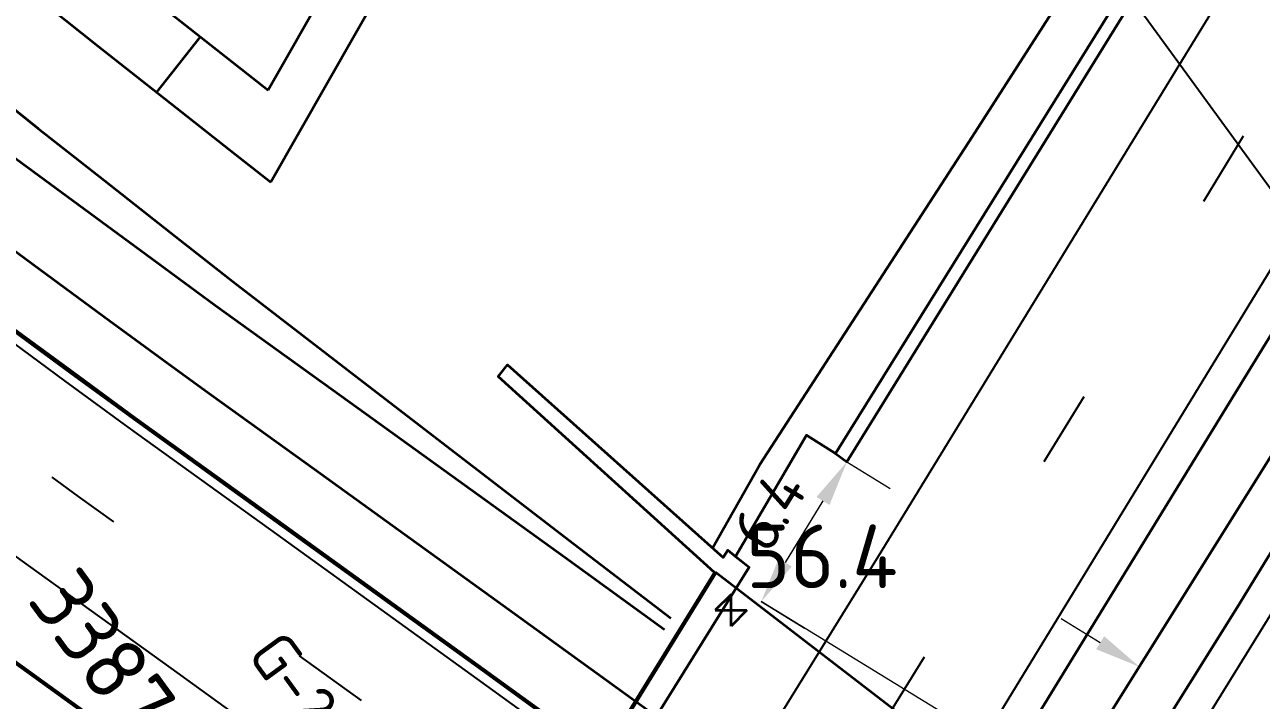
# Model space of a CAD drawing. Header units: metres. Extents: x 134219 to 139080, y 438661 to 444352.
# Drawn here: x 135358.19 to 135406.78, y 443049.85 to 443076.4 of the extents above; entities that cross this region are included whole.
import ezdxf

# ---------------------------------------------------------------- set-up
doc = ezdxf.new("R2010")
doc.units = ezdxf.units.M
doc.linetypes.add('13strp', pattern=[4, 1, -3])
doc.linetypes.add('39strp', pattern=[12, 3, -9])
doc.layers.get('DEFPOINTS').update_dxf_attribs({"color": 193})
for name, color, linetype, lineweight in [('N-WE-KL-ET_LS_OV_ARMATUUR-S', 7, 'Continuous', 25), ('N-WE-KL-ET_LS_OV_ARMATUUR-T18', 1, 'Continuous', 25), ('N-WE-KL-ET_LS_OV_KABEL-G', 10, 'KL-LS-OV-N', 35), ('N-WE-KL-ET_LS_OV_KABEL-M', 7, 'Continuous', 18), ('N-WE-KL-ET_LS_OV_KABEL-T25', 7, 'Continuous', 25), ('Utd-geleiderail-nw', 8, 'glm a2ee v014$0$f2m40080', 35), ('Utd-ondergr-bs', 8, 'Continuous', 35), ('Utd-ondergr-nw', 8, '13strp', 35)]:
    doc.layers.add(name, color=color, linetype=linetype, lineweight=lineweight)
for name, color, linetype in [('N-WE-KL-ET_LS_OV_ARMATUUR-T25', 2, 'Continuous'), ('Utd-weg-bs', 8, 'Continuous'), ('Utd-weg-nw', 8, 'Continuous')]:
    doc.layers.add(name, color=color, linetype=linetype)
doc.styles.add('dtm a2ee v011$0$rtw_iso', font='NLCS-ISO.ttf')
doc.styles.add('ISO18', font='NLCS-ISO.ttf')
doc.styles.add('ISO25', font='NLCS-ISO.ttf')
doc.styles.add('NLCS_18', font='NLCS-ISO.ttf', dxfattribs={"height": 1.799999952316284})
doc.linetypes.add('glm a2ee v014$0$f2m40080', pattern='A,2,-1,[160,RTW.shx,S=0.5,R=0,X=0,Y=0],-1', length=4)
doc.linetypes.add('KL-LS-OV-N', pattern='A,4,-1,[103,NLCS.SHX,S=0.75,R=0,X=0,Y=0],-1,4,-1.5,["0V",Standard,S=1,R=0,X=0,Y=-0.5],-3', length=14.5)
doc.dimstyles.new('NLCS_t18_pijl_Dimension_l3_h1', dxfattribs={"dimtxt": 1.799999952316284, "dimasz": 1.8, "dimexe": 2, "dimexo": 2, "dimgap": 0.7, "dimtad": 1, "dimdec": 1, "dimzin": 0, "dimdsep": 46, "dimtxsty": 'NLCS_18', "dimcen": 2.5, "dimdle": 2, "dimclrd": 256, "dimclre": 256, "dimclrt": 256, "dimadec": 1, "dimazin": 0, "dimtfac": 1, "dimtdec": 1, "dimtofl": 0, "dimtmove": 1, "dimatfit": 0, "dimfxl": 0, "dimtolj": 1, "dimtzin": 0, "dimlwd": 18, "dimlwe": 18, "dimarcsym": 0})

# ---------------------------------------------------------------- blocks, each defined once
blk = doc.blocks.new('SKL-ET_OV_ARMATUUR_HD_NATRIUM_1x250W-SO (3)')
for p, q in [((6.492758620646782, 0), (3.492758620646782, 1.75724137929501)), ((3.492758620646782, -1.75724137929501), (6.492758620646782, 0))]:
    blk.add_line(p, q)
for points in [[(3.492758620646782, 1.75724137929501), (3.492758620646782, -1.75724137929501)], [(0, 1), (0, -1)], [(3.492758620646782, 0), (0, 0)]]:
    blk.add_lwpolyline(points)
at = {"layer": 'N-WE-KL-ET_LS_OV_ARMATUUR-T18', "style": 'ISO18', "flags": 1}
for tag, p in [('TYPE_ARMATUUR', (3.074775890243473, -6.820996952301357)), ('VERMOGEN_LAMP', (3.074775890243473, -10.60550704807974)), ('SPIEGELSTAND', (3.074775890243473, -14.39001714385813)), ('HOOGTE_LICHTMAST', (3.074775890243473, -18.17452723963652)), ('UITLEGGERHOEK', (3.074775890243473, -21.95903733541491)), ('TYPE_LICHTMAST', (3.074775890243473, -25.74354743119329)), ('BOTSVRIENDELIJK', (3.074775890243473, -29.52805752697168)), ('POSITIE_LICHTMAST', (3.074775890243473, -33.31256762275007)), ('KABELAANSLUITNG', (3.074775890243473, -37.09707771852845)), ('VOEDINGSPUNT', (3.074775890243473, -44.66609791008523))]:
    blk.add_attdef(tag, p, '', height=1.8, dxfattribs=at)
at = {"layer": 'N-WE-KL-ET_LS_OV_ARMATUUR-T18', "style": 'ISO18'}
for tag, p in [('FASE-AANSLUITING_1', (3.074775890243473, -40.88158781430684)), ('GROEPSNUMMER', (3.074775890243473, -48.45060800586361))]:
    blk.add_attdef(tag, p, '', height=1.8, dxfattribs=at)
at = {"layer": 'N-WE-KL-ET_LS_OV_ARMATUUR-T25', "style": 'ISO25'}
for tag, p in [('MASTNUMMER', (3.074775890243473, 7.390582596301101)), ('TYPE_SYMBOOL', (3.074775890243473, 3.606072500522714))]:
    blk.add_attdef(tag, p, '', height=2.5, dxfattribs=at)
blk = doc.blocks.new('dtm a2ee v011$0$hecto-flat-100')
at = {"layer": 'Utd-ondergr-bs'}
for p, q in [((0, 0.625), (-0.625, 0)), ((0, -0.625), (0, 0.625)), ((-0.625, 0), (0.625, 0)), ((0.625, 0), (0, -0.625))]:
    blk.add_line(p, q, dxfattribs=at)
blk = doc.blocks.new('*D549')
at = {"layer": 'DEFPOINTS', "color": 0, "transparency": 16777216}
for p in [(135390.503, 443059.2199999999), (135387.1362451507, 443053.7315329727), (135387.1362451508, 443053.7315329727)]:
    blk.add_point(p, dxfattribs=at)
at = {"layer": 'N-WE-KL-ET_LS_OV_KABEL-M', "lineweight": 18, "transparency": 16777216}
for p, q in [((135390.5030000001, 443059.2199999999), (135392.2078071792, 443058.1742311524)), ((135387.1362451508, 443053.7315329727), (135388.8410523299, 443052.6857641252))]:
    blk.add_line(p, q, dxfattribs=at)
at = {"layer": 'N-WE-KL-ET_LS_OV_KABEL-M', "linetype": 'Continuous', "lineweight": 18, "transparency": 16777216}
blk.add_line((135389.5618080375, 443057.6856735387), (135388.0774371135, 443055.2658594338), dxfattribs=at)
at = {"layer": 'N-WE-KL-ET_LS_OV_KABEL-M', "transparency": 16777216}
for points in [[(135389.3060869606, 443057.8425388658), (135389.8175291143, 443057.5288082116), (135390.5030000001, 443059.2199999999)], [(135387.8217160366, 443055.4227247609), (135388.3331581904, 443055.1089941066), (135387.1362451508, 443053.7315329727)]]:
    blk.add_solid(points, dxfattribs=at)
at = {"layer": 'N-WE-KL-ET_LS_OV_KABEL-M', "transparency": 16777216, "insert": (135387.4557768526, 443057.3123815518), "char_height": 1.799999952316284, "attachment_point": 5, "rotation": 58.474067419836324, "style": 'NLCS_18'}
blk.add_mtext('\\A1;6.4', dxfattribs=at)
blk = doc.blocks.new('*D550')
at = {"layer": 'DEFPOINTS', "color": 0, "transparency": 16777216}
for p in [(135401.9894458561, 443051.1720711559), (135404.813874521, 443049.439500138), (135404.8138745208, 443049.4395001379)]:
    blk.add_point(p, dxfattribs=at)
at = {"layer": 'N-WE-KL-ET_LS_OV_KABEL-M', "linetype": 'Continuous', "lineweight": 18, "transparency": 16777216}
for p, q in [((135400.4551193949, 443052.1132631184), (135398.9207929337, 443053.0544550811)), ((135406.348200982, 443048.4983081751), (135407.8825274431, 443047.5571162124))]:
    blk.add_line(p, q, dxfattribs=at)
at = {"layer": 'N-WE-KL-ET_LS_OV_KABEL-M', "lineweight": 18, "transparency": 16777216}
for p, q in [((135401.989445856, 443051.1720711557), (135400.9436770086, 443049.4672639767)), ((135404.8138745208, 443049.4395001379), (135403.7681056734, 443047.7346929588))]:
    blk.add_line(p, q, dxfattribs=at)
at = {"layer": 'N-WE-KL-ET_LS_OV_KABEL-M', "transparency": 16777216}
for points in [[(135400.611984722, 443052.3689841953), (135400.2982540678, 443051.8575420416), (135401.989445856, 443051.1720711557)], [(135406.5050663091, 443048.754029252), (135406.1913356549, 443048.2425870983), (135404.8138745208, 443049.4395001379)]]:
    blk.add_solid(points, dxfattribs=at)
at = {"layer": 'N-WE-KL-ET_LS_OV_KABEL-M', "transparency": 16777216, "insert": (135410.2511497675, 443047.9811926259), "char_height": 1.799999952316284, "attachment_point": 5, "rotation": 328.47406741973566, "style": 'NLCS_18'}
blk.add_mtext('\\A1;3.3', dxfattribs=at)

msp = doc.modelspace()

# ---------------------------------------------------------------- linework, layer by layer
at = {"layer": 'N-WE-KL-ET_LS_OV_KABEL-G', "extrusion": (0.8478762710875621, -0.5301941426747854, 0), "elevation": -120099.0024281353, "flags": 128}
msp.add_lwpolyline([(447503.0132037133, 0), (447434.7513115641, -0.06589519898526185)], dxfattribs=at)
at = {"layer": 'N-WE-KL-ET_LS_OV_KABEL-M'}
msp.add_lwpolyline([(135399.0251441671, 443046.4386025026), (135387.1362451508, 443053.7315329727)], dxfattribs=at)
at = {"layer": 'N-WE-KL-ET_LS_OV_KABEL-T25'}
msp.add_line((135388.8598833137, 443095.0615011702), (135410.6905916292, 443065.0867760506), dxfattribs=at)
at = {"layer": 'Utd-geleiderail-nw', "linetype": 'Continuous', "flags": 128}
msp.add_lwpolyline([(135340.3928161507, 443080.8462400408), (135340.3993523622, 443080.840878118), (135342.9754777577, 443078.7745365938), (135344.4061726395, 443077.6450030843), (135345.5673578424, 443076.7368171962), (135348.1881325644, 443074.7123228908), (135350.8239556741, 443072.7067562349), (135353.4751637245, 443070.7147718176), (135356.1391980436, 443068.7332401403), (135358.8135375192, 443066.7589834037), (135361.4957021989, 443064.7887741377), (135363.9813973359, 443062.9672082935), (135365.5211548014, 443061.857822683), (135369.5739238182, 443058.9378279885), (135377.6871537518, 443053.0831061778), (135385.7911653713, 443047.2117617316), (135393.8804089391, 443041.3142872212), (135401.9481299517, 443035.3814884963), (135409.9857360034, 443029.4064395624)], dxfattribs=at)
at = {"layer": 'Utd-ondergr-bs', "flags": 128}
for points in [[(135417.35, 443107.561), (135415.604, 443104.373), (135416.994, 443103.522), (135403.037, 443080.44), (135390.056, 443059.545), (135388.917, 443060.273), (135386.124, 443055.498), (135386.659, 443055.079), (135374.25, 443035.149), (135373.606, 443035.544), (135370.813, 443031.069), (135371.96, 443030.237), (135361.405, 443013.313), (135361.841, 443013.014), (135345.825, 442987.227), (135327.242, 442958.052), (135308.915, 442929.11), (135290.169, 442900.002)], [(135385.233, 443055.859), (135387.084, 443059.115), (135395.429, 443071.988), (135405.903, 443088.342), (135413.808, 443101.934), (135416.61, 443107.408), (135417.35, 443107.561)], [(135390.056, 443059.545), (135390.503, 443059.22), (135403.105, 443079.605), (135417.296, 443103.234), (135416.994, 443103.522)], [(135427.811, 443098.309), (135413.95, 443075.271), (135396.722, 443047.186), (135384.375, 443027.429), (135377.538, 443015.993), (135366.417, 442998.025), (135353.583, 442977.734), (135341.214, 442958.264), (135329.011, 442939.137), (135317.178, 442920.625), (135302.946, 442898.58), (135287.29, 442874.205), (135274.988, 442855.496), (135259.144, 442831.186), (135245.532, 442810.761), (135227.742, 442783.486), (135212.013, 442760.198), (135196.974, 442737.769), (135179.54, 442712.007)], [(135430.776, 443094.515), (135417.274, 443072.18), (135405.842, 443053.498), (135400.264, 443044.578), (135387.868, 443024.765), (135374.777, 443003.437), (135359.845, 442979.518), (135343.641, 442954.001), (135329.753, 442931.996), (135315.106, 442909.364), (135301.894, 442888.998), (135286.256, 442864.593), (135269.668, 442839.379), (135253.957, 442815.42), (135239.687, 442793.897), (135225.087, 442772.014), (135212.333, 442752.942), (135199.122, 442733.218), (135187.587, 442716.293)], [(135376.867, 443062.652), (135377.163, 443063.03), (135385.642, 443055.461), (135385.822, 443055.754), (135386.124, 443055.498)], [(135385.295, 443054.868), (135376.799, 443062.578), (135376.867, 443062.652)], [(135374.025, 443036.566), (135377.12, 443041.591), (135380.969, 443047.842), (135384.125, 443052.967), (135385.295, 443054.868)]]:
    msp.add_lwpolyline(points, dxfattribs=at)
for points in [[(135373.606, 443035.544), (135373.36, 443035.707), (135373.543, 443036.065), (135363.973, 443042.453), (135364.317, 443043.021), (135374.025, 443036.566), (135377.12, 443041.591), (135380.969, 443047.842), (135384.125, 443052.967), (135385.295, 443054.868), (135376.799, 443062.578), (135376.867, 443062.652), (135377.163, 443063.03), (135385.642, 443055.461), (135385.822, 443055.754), (135386.659, 443055.079), (135374.25, 443035.149)], [(135374.041, 443036.497), (135385.359, 443054.875), (135410.6, 443035.451), (135399.232, 443017.066)]]:
    msp.add_lwpolyline(points, close=True, dxfattribs=at)
at = {"layer": 'Utd-ondergr-nw', "linetype": 'Continuous', "flags": 128}
for points in [[(135325.8054223724, 443112.2621577723), (135327.8514366913, 443109.9247932223), (135329.9327690602, 443107.6160932966), (135332.0489956901, 443105.336609317), (135334.1996840034, 443103.0868860482), (135336.3843927381, 443100.8674615553), (135338.6026720552, 443098.6788670651), (135340.4546627625, 443096.8997406187), (135342.3288570069, 443095.1421746984), (135343.8783890246, 443093.701399954), (135345.449036615, 443092.2694428062), (135347.8079051604, 443090.1670974142), (135348.8458202693, 443089.258639685), (135350.2076624188, 443088.0805918848), (135352.6452497812, 443086.0076575906), (135355.117666702, 443083.9458762851), (135357.6219632082, 443081.8926940014), (135360.1552315548, 443079.845434499), (135362.7145971312, 443077.8013123128), (135365.2972087239, 443075.7574454617), (135367.7606599119, 443073.8203875714)], [(135325.8707086495, 443107.9814529485), (135327.9792220271, 443105.645431229), (135330.1230065014, 443103.3390055926), (135332.3016241787, 443101.0627260008), (135334.5146284096, 443098.8171356419), (135336.7615638971, 443096.6027707895), (135338.6374244389, 443094.802718952), (135340.5357263307, 443093.0245020671), (135342.1046288864, 443091.5674763453), (135343.6935837404, 443090.1204336857), (135346.0775156022, 443087.9978563091), (135347.1255586727, 443087.0813581151), (135348.4998754226, 443085.8935119661), (135350.957536223, 443083.8050505124), (135353.447438386, 443081.7299808977), (135355.9665817252, 443079.6656854382), (135358.5120167533, 443077.6094335797), (135361.0808352578, 443075.5583952086), (135363.6701602911, 443073.5096535691), (135366.2771356725, 443071.4602178532), (135367.8632553288, 443070.216233305)], [(135325.1631575796, 443102.8046952279), (135327.3466670589, 443100.4594328291), (135329.5655452919, 443098.1448719391), (135331.819337863, 443095.8615631306), (135334.1075816073, 443093.610049953), (135336.0178508383, 443091.7798338813), (135337.9509042295, 443089.9718483519), (135339.5477296776, 443088.4913966266), (135341.1630746993, 443087.0226079977), (135343.5831356705, 443084.8708659419), (135344.6457783345, 443083.9427773093), (135346.0380773894, 443082.7408067081), (135348.5246743219, 443080.6299626443), (135351.0397816979, 443078.5357377523), (135353.5803269474, 443076.4554224995), (135356.1433004112, 443074.3862080383), (135358.7257454394, 443072.3251998932), (135361.3247479881, 443070.2694311803), (135363.9374258139, 443068.2158754271), (135366.373208919, 443066.308312132), (135371.8484792328, 443062.0927019463), (135379.7887400978, 443055.9917258042), (135383.5876263207, 443053.072984037)], [(135325.1510854881, 443098.1822124018), (135327.5033084551, 443095.9456275534), (135329.886367232, 443093.7419271345), (135332.2998021315, 443091.5715362349), (135334.3101297936, 443089.809190854), (135336.3404861487, 443088.0699577982), (135338.012225815, 443086.6441074283), (135339.6993446654, 443085.230723272), (135342.2201003598, 443083.1621453767), (135343.3245881258, 443082.2705879762), (135344.7697021385, 443081.1164600847), (135347.3454066158, 443079.0909198466), (135349.9445398835, 443077.0826781548), (135352.5644882297, 443075.0888000343), (135355.202688303, 443073.1062721853), (135357.8566167844, 443071.1320128334), (135360.5237796325, 443069.1628813447), (135363.2017009615, 443067.1956876701), (135365.6957983708, 443065.3679338479), (135371.299246164, 443061.3306847218), (135379.4147649736, 443055.4743092955), (135383.3304183771, 443052.6374687217)], [(135381.71642122, 443098.2859804202), (135367.7606599119, 443073.8203875714)], [(135383.345, 443097.357), (135367.8632553288, 443070.2162333051)], [(135323.7411999858, 443091.9335782185), (135326.1803427305, 443089.6780149314), (135328.650576483, 443087.4565450847), (135330.7082160927, 443085.6527238818), (135332.7863557595, 443083.8725589398), (135334.4964894029, 443082.414497815), (135336.2198947339, 443080.9712129511), (135338.7903279538, 443078.8625336218), (135339.9148901608, 443077.9550393683), (135341.3847298428, 443076.781490355), (135344.0002215018, 443074.7251740279), (135346.6340119373, 443072.6905938298), (135349.2833879103, 443070.6746884937), (135351.9457033326, 443068.6743370659), (135354.618368284, 443066.6863692747), (135357.2988377158, 443064.7075755602), (135359.9845999059, 443062.7347168343), (135362.4810655068, 443060.9052561076), (135368.0833313967, 443056.8688586146), (135376.1929511236, 443051.0167409544), (135380.521282369, 443047.8809214038)], [(135323.7890813663, 443091.9846406646), (135326.2275103151, 443089.7297374504), (135328.6970211731, 443087.5089176993), (135330.7540586307, 443085.7056243705), (135332.8315901463, 443083.9259803798), (135334.5412351391, 443082.4683292101), (135336.2641786421, 443081.0254249006), (135338.8339796026, 443078.9172559532), (135339.9582863167, 443078.0099645324), (135341.4278113084, 443076.836662697), (135344.042796585, 443074.7807380656), (135346.6761459294, 443072.7464930849), (135349.3251473689, 443070.7308680951), (135351.9871558686, 443068.7307435129), (135354.6595823559, 443066.7429501928), (135357.3398824311, 443064.764279452), (135360.0255448284, 443062.7914928268), (135362.5219802888, 443060.9620538243), (135368.1242612211, 443056.9256454924), (135376.2339560271, 443051.0734736424), (135380.5570350086, 443047.9414592781)], [(135325.7944119757, 443075.6151306402), (135327.5915740425, 443074.1075336506), (135329.3976244519, 443072.6194529746), (135332.0820451417, 443070.4529343194), (135333.2530345266, 443069.5233360024), (135334.780437973, 443068.3236942959), (135337.4897310536, 443066.2284405191), (135340.2069787958, 443064.1638355677), (135342.9293496314, 443062.1265092349), (135345.654113504, 443060.1130700746), (135348.3786292156, 443058.1201163158), (135351.1003316995, 443056.144246228), (135353.8167192901, 443054.1820680146), (135356.3321582834, 443052.3693706844), (135361.9321635147, 443048.3346021334), (135370.0304999049, 443042.4906284184), (135375.1481714958, 443038.782943934)], [(135325.8396463625, 443075.6685520802), (135327.6363197787, 443074.1613650456), (135329.4419083601, 443072.6736649241), (135332.1256967905, 443070.5076566508), (135333.2964306825, 443069.5782611665), (135334.8235194386, 443068.3788666379), (135337.5323061369, 443066.2840045568), (135340.2491127878, 443064.2197348227), (135342.97110909, 443062.1826888364), (135345.69556604, 443060.1694765216), (135348.4198432874, 443058.1766972339), (135351.1413764149, 443056.2009501198), (135353.8576642126, 443054.2388440071), (135356.3730730653, 443052.4261684011), (135361.973093339, 443048.3913890112), (135370.0715048085, 443042.5473611064), (135375.1839241339, 443038.8434818055)], [(135365.0872375617, 443075.9236156668), (135363.369810354, 443073.7472982891)]]:
    msp.add_lwpolyline(points, dxfattribs=at)
at = {"layer": 'Utd-weg-bs', "flags": 128}
for points in [[(135422.472, 443105.828), (135407.441, 443081.157), (135391.73, 443055.497), (135376.417, 443030.752), (135359.632, 443003.733), (135343.239, 442977.478), (135327.35, 442952.556), (135310.617, 442926.439), (135296.435, 442904.355), (135280.974, 442880.409), (135264.292, 442854.826), (135247.425, 442829.093), (135231.783, 442805.339), (135218.779, 442785.724), (135203.467, 442762.86), (135189.516, 442742.179), (135177.123, 442723.852), (135163.086, 442703.243)], [(135427.215, 443099.661), (135410.449, 443072.176), (135394.728, 443046.441), (135379.975, 443022.588), (135361.773, 442993.298), (135341.902, 442961.793), (135323.59, 442933.079), (135303.139, 442901.243), (135282.767, 442869.781), (135264.502, 442841.789), (135245.477, 442812.855), (135227.03, 442784.987), (135207.289, 442755.424), (135188.252, 442727.287), (135176.975, 442710.641)], [(135431.948, 443093.807), (135416.054, 443067.629), (135400.724, 443042.821), (135386.186, 443019.477), (135367.608, 442989.787), (135348.786, 442959.844), (135329.884, 442930.125), (135311.627, 442901.756), (135296.605, 442878.493), (135278.082, 442849.884), (135260.361, 442822.882), (135242.668, 442796.155), (135224.94, 442769.557), (135206.101, 442741.456), (135189.763, 442717.452)]]:
    msp.add_lwpolyline(points, dxfattribs=at)
at = {"layer": 'Utd-weg-bs', "linetype": '39strp', "flags": 128}
msp.add_lwpolyline([(135424.854, 443102.731), (135410.369, 443079.023), (135395.246, 443054.324), (135378.13, 443026.577), (135361.304, 442999.561), (135345.576, 442974.367), (135328.325, 442947.262), (135312.897, 442923.077), (135295.111, 442895.519), (135282.183, 442875.594), (135265.757, 442850.313), (135248.705, 442824.32), (135232.227, 442799.403), (135218.458, 442778.666), (135200.158, 442751.47), (135184.186, 442727.698), (135170.084, 442706.97)], dxfattribs=at)
at = {"layer": 'Utd-weg-nw', "linetype": '39strp', "flags": 128}
msp.add_lwpolyline([(135245.9128929104, 443294.7324472891), (135245.8096386997, 443293.8375340748), (135245.4521664172, 443290.4801493424), (135245.1413574568, 443287.1181236935), (135244.8772717731, 443283.7521056564), (135244.6599603077, 443280.3827445299), (135244.4894649797, 443277.0106902574), (135244.3658186771, 443273.6365933017), (135244.2890452513, 443270.2611045201), (135244.2591595115, 443266.8848750379), (135244.2761672227, 443263.5085561235), (135244.3400651042, 443260.1327990625), (135244.361008057, 443259.3697798543), (135244.4508408302, 443256.7582550322), (135244.6084730323, 443253.3855749758), (135244.8129313034, 443250.015409477), (135245.064176204, 443246.6484086344), (135245.3621592695, 443243.2852219363), (135245.7068230193, 443239.9264981349), (135246.0981009685, 443236.572885122), (135246.5359176405, 443233.2250298032), (135247.020188581, 443229.8835779735), (135247.5508203752, 443226.5491741928), (135248.1277106651, 443223.2224616612), (135248.7507481699, 443219.9040820956), (135249.4198127065, 443216.594675605), (135250.1347752138, 443213.2948805679), (135250.8954977768, 443210.0053335085), (135251.7018336536, 443206.7266689743), (135252.5536273035, 443203.4595194135), (135253.4507144169, 443200.2045150534), (135254.3929219477, 443196.962283778), (135255.3800681456, 443193.7334510077), (135256.411962592, 443190.5186395785), (135257.4884062363, 443187.3184696215), (135258.6091914347, 443184.1335584432), (135259.7741019898, 443180.9645204074), (135260.9829131924, 443177.8119668154), (135262.2353918651, 443174.6765057889), (135263.5312964072, 443171.5587421526), (135264.8703768411, 443168.4592773173), (135266.2523748607, 443165.3787091638), (135267.677023881, 443162.3176319282), (135269.14404909, 443159.2766360863), (135270.6531675014, 443156.2563082408), (135272.2040880088, 443153.2572310071), (135273.7965114427, 443150.2799829017), (135275.4301306276, 443147.3251382302), (135277.1046304413, 443144.3932669766), (135278.8196878761, 443141.4849346934), (135280.5749721004, 443138.6007023924), (135282.3701445233, 443135.7411264367), (135284.2048588593, 443132.9067584333), (135286.0787611954, 443130.0981451262), (135287.9914900595, 443127.3158282919), (135289.9426764897, 443124.5603446341), (135291.9319441057, 443121.8322256802), (135293.9589091815, 443119.1319976797), (135296.0231807194, 443116.4601815011), (135298.1243605252, 443113.8172925331), (135300.2620432854, 443111.2038405838), (135302.4358166447, 443108.6203297834), (135304.6452612865, 443106.0672584861), (135306.889951013, 443103.5451191748), (135309.1694528277, 443101.0543983653), (135311.483327019, 443098.5955765132), (135313.8311272449, 443096.1691279203), (135316.2124006191, 443093.7755206443), (135318.6266877983, 443091.4152164076), (135321.0735230712, 443089.0886705083), (135323.5524344477, 443086.7963317329), (135326.0629437504, 443084.5386422691), (135328.154131832, 443082.7054109378), (135330.2661542108, 443080.8962215675), (135332.009261174, 443079.4222358266), (135333.7640267559, 443077.96476216), (135336.377814972, 443075.8381728342), (135337.5200794213, 443074.9240019395), (135339.0119126654, 443073.7427385603), (135341.6633816453, 443071.6754029437), (135344.3293857663, 443069.6330414861), (135347.0071799494, 443067.6124731236), (135349.6940988375, 443065.6104712121), (135352.3875451563, 443063.6237740269), (135355.0849778521, 443061.6490948459), (135357.7839000696, 443059.6831316903), (135360.2892021905, 443057.8625212847), (135365.8906622373, 443053.8267044508), (135373.9962598621, 443047.9774898128), (135378.6059624009, 443044.6378210234)], dxfattribs=at)
at = {"layer": 'Utd-weg-nw', "linetype": 'Continuous', "flags": 128}
for points in [[(135325.9108136759, 443089.3824576803), (135328.385178254, 443087.1572730011), (135330.4462587326, 443085.3504353747), (135332.5278735494, 443083.5672935683), (135334.240799482, 443082.1068898431), (135335.9668438298, 443080.6614303823), (135338.5408899606, 443078.5498345851), (135339.6669121269, 443077.6411812877), (135341.1385500395, 443076.4662198292), (135343.7569353117, 443074.4076652411), (135346.3932462685, 443072.3711695153), (135349.0447624325, 443070.3536621998), (135351.7088316984, 443068.3520145118), (135354.3828593022, 443066.3630497432), (135357.0642964855, 443064.3835533213), (135359.75062892, 443062.4102825917), (135362.2472667531, 443060.5806977265), (135367.8494466864, 443056.5443621705), (135375.958637389, 443050.692554166), (135380.3169815709, 443047.5349906941)], [(135325.8620049314, 443080.060386501), (135328.0044348723, 443078.2251495667), (135329.777722866, 443076.7375818101), (135331.561209682, 443075.2680939378), (135334.2147399833, 443073.1265110833), (135335.3732467158, 443072.2068225914), (135336.8852752914, 443071.0192572915), (135339.569827979, 443068.9431406464), (135342.2655252641, 443066.894913457), (135344.9695974664, 443064.8712840475), (135347.6793659766, 443062.8689279125), (135350.3922310103, 443060.8844983105), (135353.1056592187, 443058.9146363704), (135355.8171712192, 443056.9559807889), (135358.3311376279, 443055.1443448429), (135363.9318777882, 443051.109046731), (135372.0338823353, 443045.2624254596), (135376.8949432552, 443041.7406513938)]]:
    msp.add_lwpolyline(points, dxfattribs=at)

# ---------------------------------------------------------------- block references
at = {"layer": 'N-WE-KL-ET_LS_OV_ARMATUUR-S'}
ref = msp.add_blockref('SKL-ET_OV_ARMATUUR_HD_NATRIUM_1x250W-SO (3)', (135363.5002580082, 443043.1716151781, 2.71291482379594), dxfattribs=dict(at, rotation=53.93684869141167))
ref.add_attrib('MASTNUMMER', '3387', (135358.2391037321, 443053.7853305488, 2.71291482379594), dxfattribs={"layer": 'N-WE-KL-ET_LS_OV_ARMATUUR-T25', "height": 2.5, "rotation": 306.0659960422107, "style": 'ISO25'})
ref.add_attrib('FASE-AANSLUITING_1', 'L3', (135367.7953164521, 443045.1588555, 2.71291482379594), dxfattribs={"layer": 'N-WE-KL-ET_LS_OV_ARMATUUR-T18', "height": 1.8, "rotation": 306.0659960422107, "style": 'ISO18'})
ref.add_attrib('GROEPSNUMMER', 'G-2', (135366.9026892594, 443051.6427349051, 2.71291482379594), dxfattribs={"layer": 'N-WE-KL-ET_LS_OV_ARMATUUR-T18', "height": 1.799999999999999, "rotation": 306.0659960422107, "style": 'ISO18'})
at = {"layer": 'Utd-ondergr-bs'}
msp.add_blockref('dtm a2ee v011$0$hecto-flat-100', (135385.95, 443053.39), dxfattribs=at)

# ---------------------------------------------------------------- texts
at = {"layer": 'Utd-ondergr-bs', "color": 7, "style": 'dtm a2ee v011$0$rtw_iso'}
msp.add_text('56.4', height=2.5, dxfattribs=at).set_placement((135386.5414120671, 443054.2582056338))

# ---------------------------------------------------------------- dimensions: what is measured, and where the dimension line sits
at = {"layer": 'N-WE-KL-ET_LS_OV_KABEL-M'}
dim = msp.add_aligned_dim(p1=(135390.503, 443059.22), p2=(135387.1362451507, 443053.7315329728), distance=1.0486024462983048e-10, dimstyle='NLCS_t18_pijl_Dimension_l3_h1', dxfattribs=at)
dim.commit()
dim.dimension.update_dxf_attribs({"geometry": '*D549', "text_midpoint": (135387.4557768526, 443057.3123815518)})
dim = msp.add_linear_dim(base=(135404.8138745208, 443049.4395001379), p1=(135401.9894458561, 443051.1720711559), p2=(135404.8138745209, 443049.439500138), angle=328.4740674188777, dimstyle='NLCS_t18_pijl_Dimension_l3_h1', dxfattribs=at)
dim.commit()
dim.dimension.update_dxf_attribs({"geometry": '*D550', "text_midpoint": (135409.4145347021, 443046.617346903), "dimtype": 161})

doc.saveas('drawing.dxf')
